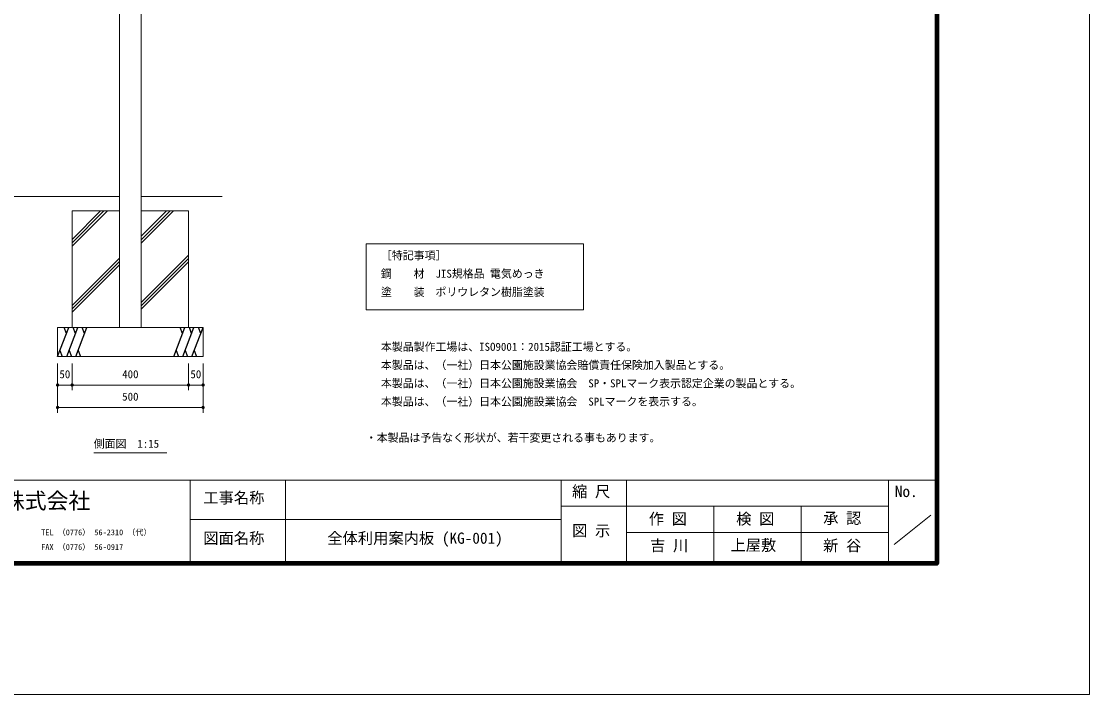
# Model space of a CAD drawing. Units: millimetres at full size, sheet at 1:15, with parts at other scales. Extents: x -300 to 6600, y -225 to 4680.
# Drawn here: x 2930 to 6600, y -225 to 2087 of the extents above; entities that cross this region are included whole.
import ezdxf
from ezdxf.enums import TextEntityAlignment as Align

# ---------------------------------------------------------------- set-up
doc = ezdxf.new("R2010")
doc.units = ezdxf.units.MM
doc.header["$LTSCALE"] = 15
for name, color, linetype, lineweight in [('C-TTL', 2, 'Continuous', 140), ('D-STR', 1, 'Continuous', 13), ('D-STR-DIM', 7, 'Continuous', 13), ('D-STR-TXT', 7, 'Continuous', 13), ('D-STR\u3000構造物外形線', 1, 'Continuous', 25), ('D-TTL-FRAM', 7, 'Continuous', 13), ('D-TTL-TXT', 7, 'Continuous', 13)]:
    doc.layers.add(name, color=color, linetype=linetype, lineweight=lineweight)
doc.layers.add('D-DOC', color=7, linetype='Continuous')
doc.styles.add('ＭＳ ゴシック', font='')
doc.styles.get('ＭＳ ゴシック').set_extended_font_data('MS Gothic')

# ---------------------------------------------------------------- blocks, each defined once
blk = doc.blocks.new('filled_dot')
at = {"color": 0, "linetype": 'Continuous', "lineweight": -2, "const_width": 1.25}
blk.add_lwpolyline([(-0.625, 0, 1), (0.625, 0, 1)], format="xyb", close=True, dxfattribs=at)

msp = doc.modelspace()

# ---------------------------------------------------------------- linework, layer by layer
at = {"layer": 'C-TTL', "color": 5, "lineweight": 13}
msp.add_lwpolyline([(-300, -225), (-300, 4680), (6600, 4680), (6600, -225)], close=True, dxfattribs=at)
at = {"layer": 'C-TTL'}
msp.add_lwpolyline([(225, 225), (225, 4230), (6075, 4230), (6075, 225)], close=True, dxfattribs=at)
at = {"layer": 'D-STR'}
for p, q in [((3266.85, 1036.08), (3266.85, 3036.14)), ((3341.84, 3036.14), (3341.84, 1036.08)), ((2690.03, 1486.08), (3266.85, 1486.08)), ((3341.84, 1486.08), (3619.94, 1486.08)), ((3104.35, 1036.08), (3104.35, 1436.08)), ((3104.35, 1436.08), (3266.85, 1436.08)), ((3225.55, 1436.08), (3104.35, 1314.89)), ((3202.12, 1436.08), (3104.35, 1338.32)), ((3213.83, 1436.08), (3104.35, 1326.6)), ((3341.85, 1436.08), (3504.35, 1436.08)), ((3440.74, 1436.08), (3341.85, 1337.19)), ((3452.46, 1436.08), (3341.85, 1325.47)), ((3429.03, 1436.08), (3341.85, 1348.9)), ((3504.35, 1436.08), (3504.35, 1036.08)), ((3266.85, 1273.9), (3104.35, 1111.41)), ((3266.85, 1262.18), (3104.35, 1099.68)), ((3266.85, 1250.47), (3104.35, 1087.97)), ((3504.35, 1284.49), (3341.85, 1121.99)), ((3504.35, 1272.77), (3341.85, 1110.28)), ((3504.35, 1261.06), (3341.85, 1098.56)), ((3054.35, 1036.08), (3554.35, 1036.08)), ((3054.35, 936.08), (3054.35, 1036.08)), ((3554.35, 936.08), (3554.35, 1036.08)), ((3054.35, 936.08), (3554.35, 936.08))]:
    msp.add_line(p, q, dxfattribs=at)
at = {"layer": 'D-STR-DIM'}
for p, q in [((3054.35, 912.08), (3054.35, 743.25)), ((3054.35, 912.08), (3054.35, 820.25)), ((3104.35, 912.08), (3104.35, 820.25)), ((3104.35, 912.08), (3104.35, 820.25)), ((3504.35, 912.08), (3504.35, 820.25)), ((3504.35, 912.08), (3504.35, 820.25)), ((3554.35, 912.08), (3554.35, 743.25)), ((3554.35, 912.08), (3554.35, 820.25)), ((3054.35, 838.25), (3104.35, 838.25)), ((3504.35, 838.25), (3104.35, 838.25)), ((3554.35, 838.25), (3504.35, 838.25)), ((3554.35, 761.25), (3054.35, 761.25))]:
    msp.add_line(p, q, dxfattribs=at)
at = {"layer": 'D-STR-TXT'}
msp.add_line((3178.46, 605.29), (3430.24, 605.29), dxfattribs=at)
at = {"layer": 'D-STR\u3000構造物外形線'}
for p, q in [((3054.35, 936.08), (3092.61, 1036.08)), ((3084.6, 1015.14), (3076.59, 1036.08)), ((3085.68, 936.08), (3123.93, 1036.08)), ((3115.92, 1015.14), (3107.91, 1036.08)), ((3117.01, 936.08), (3155.26, 1036.08)), ((3147.25, 1015.14), (3139.24, 1036.08)), ((3453.45, 936.08), (3491.7, 1036.08)), ((3483.7, 1015.14), (3475.69, 1036.08)), ((3484.78, 936.08), (3523.03, 1036.08)), ((3515.02, 1015.14), (3507.01, 1036.08)), ((3516.1, 936.08), (3554.35, 1036.08)), ((3546.35, 1015.14), (3538.34, 1036.08)), ((3062.36, 957.01), (3070.37, 936.08)), ((3093.69, 957.01), (3101.7, 936.08)), ((3125.01, 957.01), (3133.02, 936.08)), ((3461.46, 957.01), (3469.47, 936.08)), ((3492.79, 957.01), (3500.8, 936.08)), ((3524.11, 957.01), (3532.12, 936.08))]:
    msp.add_line(p, q, dxfattribs=at)
at = {"layer": 'D-TTL-FRAM'}
for p, q in [((225, 511.83), (6075, 511.83)), ((4784.42, 511.83), (4784.42, 225)), ((5009.42, 511.83), (5009.42, 225)), ((5909.42, 511.83), (5909.42, 225)), ((5009.42, 421.83), (4784.42, 421.83)), ((5009.42, 421.83), (5909.42, 421.83)), ((5309.42, 225), (5309.42, 421.83)), ((5609.42, 421.83), (5609.42, 225)), ((4784.42, 376.83), (3509.42, 376.83)), ((5928.99, 290.2), (6054.99, 391)), ((5909.42, 331.83), (5009.42, 331.83))]:
    msp.add_line(p, q, dxfattribs=at)
at = {"layer": 'D-TTL-FRAM', "color": 2}
msp.add_lwpolyline([(4114.94, 1323.23), (4861.7, 1323.23), (4861.7, 1096.13), (4114.94, 1096.13)], close=True, dxfattribs=at)
at = {"layer": 'D-TTL-TXT'}
for p, q in [((3509.42, 511.83), (3509.42, 225)), ((3836.97, 225), (3836.97, 511.83))]:
    msp.add_line(p, q, dxfattribs=at)

# ---------------------------------------------------------------- block references
at = {"layer": 'D-STR-DIM', "xscale": 4.5, "yscale": 4.5}
for p in [(3054.35, 838.25), (3104.35, 838.25), (3504.35, 838.25), (3054.35, 761.25)]:
    msp.add_blockref('filled_dot', p, dxfattribs=at)
at = {"layer": 'D-STR-DIM', "xscale": 4.5, "yscale": 4.5, "rotation": 180}
for p in [(3104.35, 838.25), (3504.35, 838.25), (3554.35, 838.25), (3554.35, 761.25)]:
    msp.add_blockref('filled_dot', p, dxfattribs=at)

# ---------------------------------------------------------------- texts
at = {"layer": 'D-DOC', "style": 'ＭＳ ゴシック'}
for s, p in [('［特記事項］', (4165.19, 1296.95)), ('鋼\u3000\u3000材\u3000JIS規格品 電気めっき', (4165.19, 1234.19)), ('塗\u3000\u3000装\u3000ポリウレタン樹脂塗装', (4165.19, 1171.44)), ('本製品製作工場は、ISO9001：2015認証工場とする。', (4165.19, 983.19)), ('本製品は、（一社）日本公園施設業協会賠償責任保険加入製品とする。', (4165.19, 920.44)), ('本製品は、（一社）日本公園施設業協会\u3000SP・SPLマーク表示認定企業の製品とする。', (4165.19, 857.69)), ('本製品は、（一社）日本公園施設業協会\u3000SPLマークを表示する。\u3000 ', (4165.19, 794.94)), ('・本製品は予告なく形状が、若干変更される事もあります。', (4113.17, 670.85))]:
    msp.add_text(s, height=27.49, dxfattribs=at).set_placement(p, align=Align.TOP_LEFT)
at = {"layer": 'D-STR-DIM', "style": 'ＭＳ ゴシック'}
for s, p in [('50', (3079.35, 889.07)), ('400', (3304.35, 889.07)), ('50', (3529.35, 889.07)), ('500', (3304.35, 812.07))]:
    msp.add_text(s, height=27.49, dxfattribs=at).set_placement(p, align=Align.TOP_CENTER)
at = {"layer": 'D-STR-TXT', "style": 'ＭＳ ゴシック'}
msp.add_text('側面図\u30001:15', height=27.49, dxfattribs=at).set_placement((3178.46, 650.29), align=Align.TOP_LEFT)
at = {"layer": 'D-TTL-TXT', "style": 'ＭＳ ゴシック'}
for s, height, p in [('縮 尺', 38.49, (4821.85, 441.98)), ('No.', 38.49, (5930.73, 441.98)), ('上屋敷工業株式会社', 54.99, (2491.7, 396.61)), ('工事名称', 38.49, (3554.87, 420.46)), ('承 認', 38.49, (5684.35, 350.08)), ('作 図', 38.49, (5085.46, 347.83)), ('検 図', 38.49, (5385.68, 347.83)), ('TEL （0776） 56-2310 （代）', 19.79, (2998.2, 316.48)), ('図面名称', 38.49, (3554.87, 281.55)), ('全体利用案内板 (KG-001)', 38.49, (3980.81, 281.55)), ('図 示', 38.49, (4821.85, 307.31)), ('FAX （0776） 56-0917', 19.79, (2998.2, 266.11)), ('吉 川', 38.49, (5090.01, 256.31)), ('上屋敷', 38.49, (5365.88, 257.64)), ('新 谷', 38.49, (5684.35, 256.31))]:
    msp.add_text(s, height=height, dxfattribs=at).set_placement(p, align=Align.BOTTOM_LEFT)

doc.saveas('drawing.dxf')
